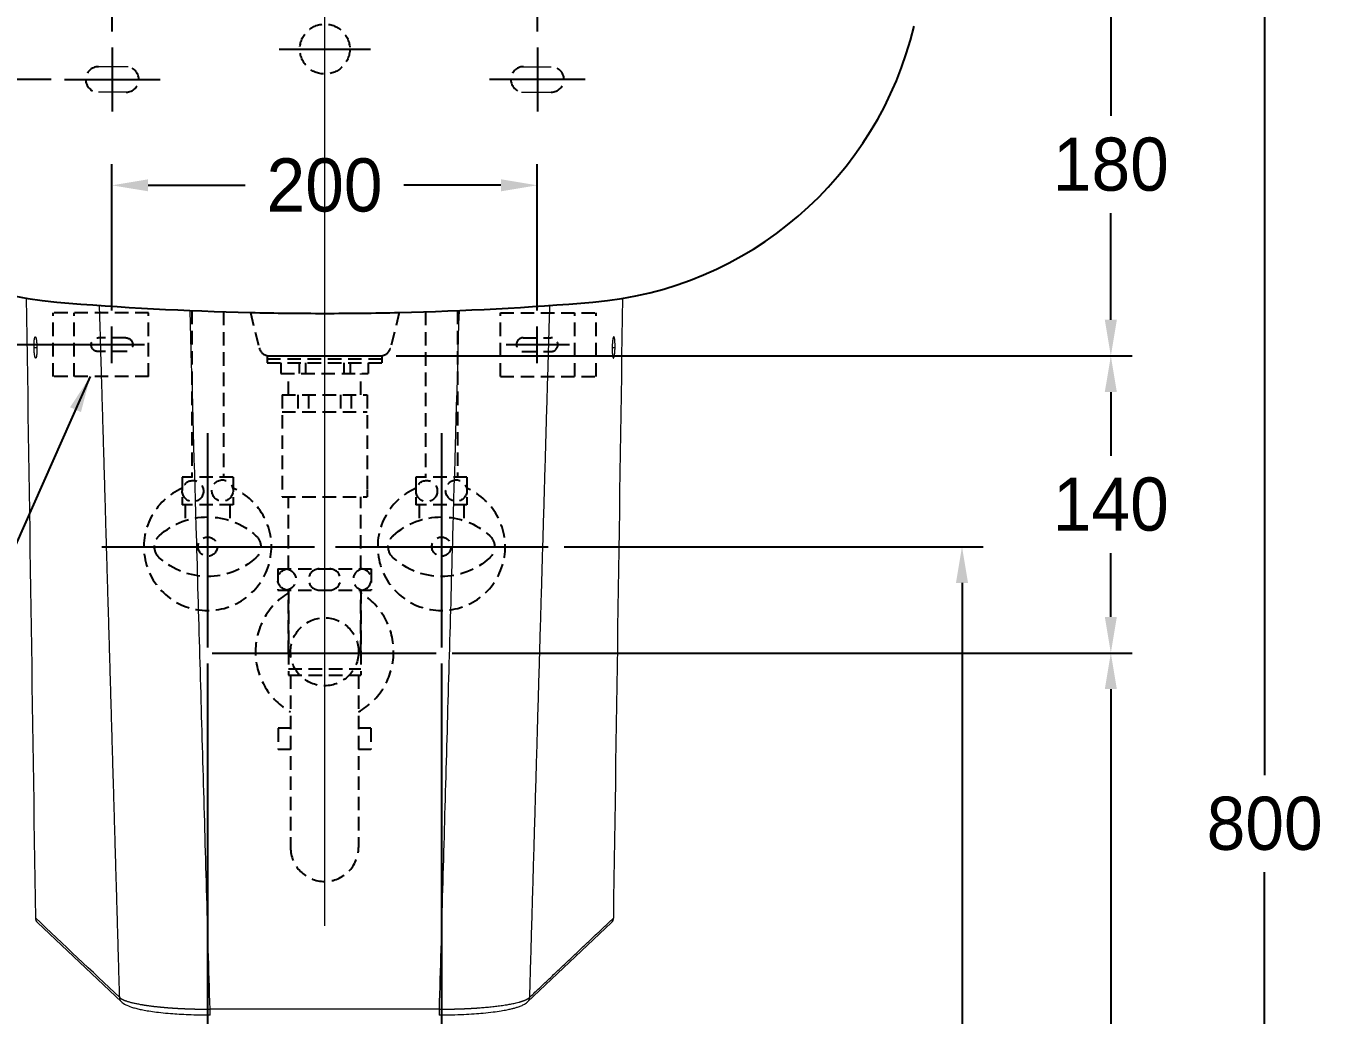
# Model space of a CAD drawing. Header units: millimetres. Extents: x 0 to 3746, y -67 to 2530.
# Drawn here: x 306 to 917, y 473 to 938 of the extents above; entities that cross this region are included whole.
import ezdxf
from ezdxf.lldxf.tags import DXFTag

# ---------------------------------------------------------------- set-up
doc = ezdxf.new("R2010")
doc.units = ezdxf.units.MM
doc.linetypes.add('DASHED2', pattern=[9.525, 6.35, -3.175])
for name, color, linetype in [('61', 7, 'Continuous'), ('내부선 및 부속', 4, 'Continuous'), ('외형선', 3, 'Continuous'), ('점선', 6, 'DASHED2'), ('중심선', 1, 'DASHED'), ('치수선', 7, 'Continuous')]:
    doc.layers.add(name, color=color, linetype=linetype)
doc.styles.add('____', font='')
doc.styles.get('____').set_extended_font_data('굴림')
tags = doc.linetypes.add('DASHDOT', pattern=[70, 31, -13, 13, -13]).pattern_tags.tags
tags[10:11] = [DXFTag(74, 4), DXFTag(75, 0), DXFTag(340, '0'), DXFTag(46, 0.0), DXFTag(50, 0.0), DXFTag(44, 0.0), DXFTag(45, 0.0)]
tags[8:9] = [DXFTag(74, 4), DXFTag(75, 0), DXFTag(340, '0'), DXFTag(46, 0.0), DXFTag(50, 0.0), DXFTag(44, 0.0), DXFTag(45, 0.0)]
tags[6:7] = [DXFTag(74, 4), DXFTag(75, 0), DXFTag(340, '0'), DXFTag(46, 0.0), DXFTag(50, 0.0), DXFTag(44, 0.0), DXFTag(45, 0.0)]
tags[4:5] = [DXFTag(74, 4), DXFTag(75, 0), DXFTag(340, '0'), DXFTag(46, 0.0), DXFTag(50, 0.0), DXFTag(44, 0.0), DXFTag(45, 0.0)]
tags = doc.linetypes.add('DASHED', pattern=[25.72, 12.86, -12.86]).pattern_tags.tags
tags[6:7] = [DXFTag(74, 4), DXFTag(75, 0), DXFTag(340, '0'), DXFTag(46, 0.0), DXFTag(50, 0.0), DXFTag(44, 0.0), DXFTag(45, 0.0)]
tags[4:5] = [DXFTag(74, 4), DXFTag(75, 0), DXFTag(340, '0'), DXFTag(46, 0.0), DXFTag(50, 0.0), DXFTag(44, 0.0), DXFTag(45, 0.0)]
doc.dimstyles.new('MSADIM', dxfattribs={"dimtxt": 33, "dimasz": 17, "dimexe": 10, "dimexo": 7.5, "dimgap": 10, "dimtad": 0, "dimtih": 1, "dimtoh": 1, "dimdec": 0, "dimzin": 1, "dimdsep": 46, "dimtxsty": '____', "dimcen": 11.25, "dimadec": 0, "dimazin": 0, "dimtfac": 1, "dimtdec": 0, "dimtix": 1, "dimtmove": 0, "dimatfit": 3, "dimfxl": 0, "dimtolj": 1, "dimtzin": 1, "dimarcsym": 0})

# ---------------------------------------------------------------- blocks, each defined once
blk = doc.blocks.new('*D12')
at = {"layer": '치수선', "color": 0, "linetype": 'Continuous', "lineweight": -2}
for p, q in [((346.39, 935.84), (346.39, 1204.47)), ((546.39, 935.84), (546.39, 1204.47)), ((363.39, 1194.47), (409.1, 1194.47)), ((529.39, 1194.47), (483.69, 1194.47))]:
    blk.add_line(p, q, dxfattribs=at)
at = {"layer": '치수선', "color": 0, "linetype": 'Continuous'}
for points in [[(363.39, 1197.3), (363.39, 1191.63), (346.39, 1194.47)], [(529.39, 1197.3), (529.39, 1191.63), (546.39, 1194.47)]]:
    blk.add_solid(points, dxfattribs=at)
at = {"layer": '치수선', "color": 0, "linetype": 'Continuous', "insert": (446.39, 1194.47), "char_height": 25, "attachment_point": 5, "style": '____'}
blk.add_mtext('\\A1;200', dxfattribs=at)
blk = doc.blocks.new('*D13')
at = {"layer": '치수선', "color": 0, "linetype": 'Continuous', "lineweight": -2}
for p, q in [((80.45, 980.34), (80.45, 997.34)), ((179.02, 963.34), (70.45, 963.34)), ((80.45, 963.34), (80.45, 961.16)), ((316.39, 913.34), (70.45, 913.34)), ((80.45, 913.34), (80.45, 915.52)), ((80.45, 896.34), (80.45, 879.34))]:
    blk.add_line(p, q, dxfattribs=at)
at = {"layer": '치수선', "color": 0, "linetype": 'Continuous'}
for points in [[(77.62, 980.34), (83.28, 980.34), (80.45, 963.34)], [(77.62, 896.34), (83.28, 896.34), (80.45, 913.34)]]:
    blk.add_solid(points, dxfattribs=at)
at = {"layer": '치수선', "color": 0, "linetype": 'Continuous', "insert": (80.45, 938.34), "char_height": 25, "attachment_point": 5, "style": '____'}
blk.add_mtext('\\A1;50', dxfattribs=at)
blk = doc.blocks.new('*D8')
at = {"layer": '치수선', "color": 0, "linetype": 'Continuous', "lineweight": -2}
for p, q in [((713.5, 963.34), (898.56, 963.34)), ((888.56, 946.34), (888.56, 586.16)), ((888.56, 180.34), (888.56, 540.52)), ((546.26, 163.34), (898.56, 163.34))]:
    blk.add_line(p, q, dxfattribs=at)
at = {"layer": '치수선', "color": 0, "linetype": 'Continuous'}
for points in [[(885.73, 946.34), (891.4, 946.34), (888.56, 963.34)], [(885.73, 180.34), (891.4, 180.34), (888.56, 163.34)]]:
    blk.add_solid(points, dxfattribs=at)
at = {"layer": '치수선', "color": 0, "linetype": 'Continuous', "insert": (888.56, 563.34), "char_height": 25, "attachment_point": 5, "style": '____'}
blk.add_mtext('\\A1;800', dxfattribs=at)
blk = doc.blocks.new('*D18')
at = {"layer": '치수선', "color": 0, "linetype": 'Continuous', "lineweight": -2}
for p, q in [((745.76, 963.34), (826.19, 963.34)), ((816.19, 946.34), (816.19, 896.19)), ((816.19, 800.34), (816.19, 850.49)), ((479.97, 783.34), (826.19, 783.34))]:
    blk.add_line(p, q, dxfattribs=at)
at = {"layer": '치수선', "color": 0, "linetype": 'Continuous'}
for points in [[(813.35, 946.34), (819.02, 946.34), (816.19, 963.34)], [(813.35, 800.34), (819.02, 800.34), (816.19, 783.34)]]:
    blk.add_solid(points, dxfattribs=at)
at = {"layer": '치수선', "color": 0, "linetype": 'Continuous', "insert": (816.19, 873.34), "char_height": 25, "attachment_point": 5, "style": '____'}
blk.add_mtext('\\A1;180', dxfattribs=at)
blk = doc.blocks.new('*D19')
at = {"layer": '치수선', "color": 0, "linetype": 'Continuous', "lineweight": -2}
for p, q in [((479.97, 783.34), (826.19, 783.34)), ((816.19, 766.34), (816.19, 736.31)), ((816.19, 660.59), (816.19, 690.61)), ((506.26, 643.59), (826.19, 643.59))]:
    blk.add_line(p, q, dxfattribs=at)
at = {"layer": '치수선', "color": 0, "linetype": 'Continuous'}
for points in [[(813.35, 766.34), (819.02, 766.34), (816.19, 783.34)], [(813.35, 660.59), (819.02, 660.59), (816.19, 643.59)]]:
    blk.add_solid(points, dxfattribs=at)
at = {"layer": '치수선', "color": 0, "linetype": 'Continuous', "insert": (816.19, 713.46), "char_height": 25, "attachment_point": 5, "style": '____'}
blk.add_mtext('\\A1;140', dxfattribs=at)
blk = doc.blocks.new('*D20')
at = {"layer": '치수선', "color": 0, "linetype": 'Continuous', "lineweight": -2}
for p, q in [((506.26, 643.59), (826.19, 643.59)), ((816.19, 626.59), (816.19, 426.42)), ((816.19, 180.59), (816.19, 380.75)), ((797.42, 163.59), (826.19, 163.59))]:
    blk.add_line(p, q, dxfattribs=at)
at = {"layer": '치수선', "color": 0, "linetype": 'Continuous'}
for points in [[(813.35, 626.59), (819.02, 626.59), (816.19, 643.59)], [(813.35, 180.59), (819.02, 180.59), (816.19, 163.59)]]:
    blk.add_solid(points, dxfattribs=at)
at = {"layer": '치수선', "color": 0, "linetype": 'Continuous', "insert": (816.19, 403.59), "char_height": 25, "attachment_point": 5, "style": '____'}
blk.add_mtext('\\A1;480', dxfattribs=at)
blk = doc.blocks.new('*D21')
at = {"layer": '치수선', "color": 0, "linetype": 'Continuous', "lineweight": -2}
for p, q in [((558.97, 693.59), (756.17, 693.59)), ((746.17, 676.59), (746.17, 451.4)), ((746.17, 180.59), (746.17, 405.77)), ((734.41, 163.59), (756.17, 163.59))]:
    blk.add_line(p, q, dxfattribs=at)
at = {"layer": '치수선', "color": 0, "linetype": 'Continuous'}
for points in [[(743.33, 676.59), (749, 676.59), (746.17, 693.59)], [(743.33, 180.59), (749, 180.59), (746.17, 163.59)]]:
    blk.add_solid(points, dxfattribs=at)
at = {"layer": '치수선', "color": 0, "linetype": 'Continuous', "insert": (746.17, 428.59), "char_height": 25, "attachment_point": 5, "style": '____'}
blk.add_mtext('\\A1;530', dxfattribs=at)
blk = doc.blocks.new('*D22')
at = {"layer": '치수선', "color": 0, "linetype": 'Continuous', "lineweight": -2}
for p, q in [((391.26, 638.73), (391.26, 338.34)), ((501.26, 638.73), (501.26, 338.34)), ((408.26, 348.34), (410.33, 348.34)), ((484.26, 348.34), (482.19, 348.34))]:
    blk.add_line(p, q, dxfattribs=at)
at = {"layer": '치수선', "color": 0, "linetype": 'Continuous'}
for points in [[(408.26, 351.17), (408.26, 345.51), (391.26, 348.34)], [(484.26, 351.17), (484.26, 345.51), (501.26, 348.34)]]:
    blk.add_solid(points, dxfattribs=at)
at = {"layer": '치수선', "color": 0, "linetype": 'Continuous', "insert": (446.26, 348.34), "char_height": 25, "attachment_point": 5, "style": '____'}
blk.add_mtext('\\A1;110', dxfattribs=at)
blk = doc.blocks.new('*D23')
at = {"layer": '치수선', "color": 0, "linetype": 'Continuous', "lineweight": -2}
for p, q in [((346.26, 804.64), (346.26, 873.56)), ((546.26, 804.64), (546.26, 873.56)), ((363.26, 863.56), (408.96, 863.56)), ((529.26, 863.56), (483.56, 863.56))]:
    blk.add_line(p, q, dxfattribs=at)
at = {"layer": '치수선', "color": 0, "linetype": 'Continuous'}
for points in [[(363.26, 866.39), (363.26, 860.73), (346.26, 863.56)], [(529.26, 866.39), (529.26, 860.73), (546.26, 863.56)]]:
    blk.add_solid(points, dxfattribs=at)
at = {"layer": '치수선', "color": 0, "linetype": 'Continuous', "insert": (446.26, 863.56), "char_height": 25, "attachment_point": 5, "style": '____'}
blk.add_mtext('\\A1;200', dxfattribs=at)
blk = doc.blocks.new('*D24')
at = {"layer": '치수선', "color": 0, "linetype": 'Continuous', "lineweight": -2}
for p, q in [((317.7, 913.34), (70.83, 913.34)), ((80.83, 896.34), (80.83, 873.81)), ((80.83, 805.59), (80.83, 828.11)), ((356.01, 788.59), (70.83, 788.59))]:
    blk.add_line(p, q, dxfattribs=at)
at = {"layer": '치수선', "color": 0, "linetype": 'Continuous'}
for points in [[(78, 896.34), (83.66, 896.34), (80.83, 913.34)], [(78, 805.59), (83.66, 805.59), (80.83, 788.59)]]:
    blk.add_solid(points, dxfattribs=at)
at = {"layer": '치수선', "color": 0, "linetype": 'Continuous', "insert": (80.83, 850.96), "char_height": 25, "attachment_point": 5, "style": '____'}
blk.add_mtext('\\A1;125', dxfattribs=at)

msp = doc.modelspace()

# ---------------------------------------------------------------- linework, layer by layer
at = {"layer": '61', "linetype": 'Continuous', "lineweight": 18}
for p in [(446.26, 783.34), (446.26, 783.34), (446.39, 783.34)]:
    msp.add_point(p, dxfattribs=at)
at = {"layer": '내부선 및 부속', "lineweight": 18}
for p, q in [((309.59, 787.3), (310.93, 787.3)), ((581.59, 787.3), (582.94, 787.3)), ((500.15, 476.08), (392.38, 476.08)), ((392.38, 473.34), (392.38, 476.08)), ((500.15, 476.08), (500.15, 473.34))]:
    msp.add_line(p, q, dxfattribs=at)
at = {"layer": '내부선 및 부속'}
for start, end in [(268.67145, 270), (270, 271.32855)]:
    msp.add_arc((446.39, 2312.91), 1509.57, start, end, dxfattribs=at)
at = {"layer": '내부선 및 부속', "lineweight": 18}
for points, knots in [([(349.88, 481.54), (349.78, 484.81), (349.59, 491.34), (349.31, 501.13), (349.02, 510.91), (348.74, 520.68), (348.46, 530.44), (348.18, 540.19), (347.89, 549.92), (347.61, 559.64), (347.33, 569.35), (347.05, 579.05), (346.76, 588.74), (346.48, 598.42), (346.2, 608.08), (345.92, 617.74), (345.64, 627.38), (345.36, 637.01), (345.08, 646.62), (344.8, 656.23), (344.52, 665.83), (344.24, 675.41), (343.96, 684.98), (343.68, 694.54), (343.4, 704.09), (343.13, 713.62), (342.85, 723.15), (342.57, 732.66), (342.29, 742.16), (342.02, 751.65), (341.74, 761.13), (341.46, 770.6), (341.19, 780.05), (340.91, 789.49), (340.65, 798.5), (340.48, 804.35), (340.4, 807.07)], [0, 0, 0, 0, 0.0291594, 0.0582844, 0.0873749, 0.1164308, 0.1454523, 0.1744393, 0.2033917, 0.2323096, 0.261193, 0.2900418, 0.3188561, 0.3476357, 0.3763808, 0.4050913, 0.4337671, 0.4624084, 0.491015, 0.519587, 0.5481243, 0.576627, 0.6050949, 0.6335282, 0.6619268, 0.6902907, 0.7186199, 0.7469144, 0.7751741, 0.803399, 0.8315893, 0.8597447, 0.8878654, 0.9159512, 0.9440023, 0.9682035, 0.9682035, 0.9682035, 0.9682035]), ([(552.13, 807.05), (552.12, 806.83), (552, 802.83), (551.78, 795.02), (551.44, 783.63), (551.11, 772.23), (550.77, 760.8), (550.44, 749.36), (550.11, 737.9), (549.77, 726.43), (549.44, 714.94), (549.1, 703.43), (548.76, 691.9), (548.43, 680.36), (548.09, 668.8), (547.75, 657.22), (547.41, 645.63), (547.08, 634.02), (546.74, 622.39), (546.4, 610.74), (546.06, 599.08), (545.72, 587.4), (545.38, 575.71), (545.04, 563.99), (544.7, 552.27), (544.36, 540.52), (544.02, 528.76), (543.67, 516.97), (543.33, 505.18), (542.99, 493.36), (542.76, 485.48), (542.65, 481.54)], [0.0318513, 0.0318513, 0.0318513, 0.0318513, 0.0337754, 0.0676015, 0.1014783, 0.1354057, 0.1693837, 0.2034124, 0.2374917, 0.2716215, 0.305802, 0.3400329, 0.3743144, 0.4086464, 0.4430289, 0.4774619, 0.5119453, 0.5464791, 0.5810634, 0.6156981, 0.6503831, 0.6851185, 0.7199042, 0.7547403, 0.7896266, 0.8245633, 0.8595502, 0.8945873, 0.9296747, 0.9648122, 1, 1, 1, 1]), ([(392.38, 476.08), (391.31, 513.57), (389.16, 588.87), (386.03, 698.45), (383.97, 770.64), (383, 804.67)], [0, 0, 0, 0, 0.3333333, 0.6666667, 0.9619846, 0.9619846, 0.9619846, 0.9619846]), ([(509.53, 804.66), (508.55, 770.63), (506.49, 698.45), (503.37, 588.87), (501.22, 513.57), (500.15, 476.08)], [0.0380472, 0.0380472, 0.0380472, 0.0380472, 0.3333333, 0.6666667, 1, 1, 1, 1]), ([(309.59, 787.3), (309.58, 787.47), (309.58, 787.63), (309.58, 787.96), (309.58, 788.28), (309.59, 788.6), (309.59, 788.8), (309.59, 788.84), (309.59, 788.92), (309.59, 788.96), (309.6, 789.07), (309.6, 789.15), (309.61, 789.38), (309.62, 789.67), (309.64, 789.95), (309.66, 790.16), (309.66, 790.22), (309.67, 790.32), (309.67, 790.36), (309.68, 790.42), (309.68, 790.45), (309.69, 790.61), (309.71, 790.73), (309.73, 790.96), (309.76, 791.18), (309.79, 791.38), (309.82, 791.49), (309.82, 791.51), (309.83, 791.56), (309.84, 791.62), (309.85, 791.68), (309.88, 791.8), (309.92, 791.94), (309.96, 792.05), (309.99, 792.12), (310, 792.14), (310.01, 792.17), (310.02, 792.18), (310.03, 792.2), (310.03, 792.21), (310.06, 792.25), (310.1, 792.3), (310.15, 792.31), (310.17, 792.31)], [0, 0, 0, 0, 0.0625, 0.0625, 0.125, 0.1875, 0.1875, 0.203125, 0.203125, 0.21875, 0.21875, 0.25, 0.25, 0.3125, 0.375, 0.375, 0.40625, 0.40625, 0.421875, 0.421875, 0.4375, 0.4375, 0.5, 0.5, 0.5625, 0.625, 0.625, 0.640625, 0.640625, 0.65625, 0.6875, 0.6875, 0.75, 0.8125, 0.8125, 0.84375, 0.84375, 0.859375, 0.859375, 0.875, 0.875, 0.9375, 1, 1, 1, 1]), ([(310.17, 792.31), (310.19, 792.31), (310.21, 792.31), (310.26, 792.27), (310.3, 792.23), (310.35, 792.15), (310.38, 792.08), (310.39, 792.05), (310.41, 792), (310.42, 791.97), (310.45, 791.88), (310.5, 791.74), (310.54, 791.57), (310.57, 791.44), (310.58, 791.37), (310.6, 791.29), (310.61, 791.24), (310.61, 791.22), (310.63, 791.09), (310.65, 790.98), (310.69, 790.75), (310.72, 790.51), (310.75, 790.25), (310.77, 790.08), (310.78, 790.04), (310.78, 789.97), (310.79, 789.94), (310.8, 789.83), (310.8, 789.76), (310.82, 789.54), (310.85, 789.25), (310.87, 788.94), (310.88, 788.71), (310.89, 788.63), (310.89, 788.51), (310.9, 788.47), (310.9, 788.39), (310.9, 788.35), (310.91, 788.14), (310.92, 787.82), (310.93, 787.49), (310.93, 787.32)], [0, 0, 0, 0, 0.0625, 0.0625, 0.125, 0.1875, 0.1875, 0.21875, 0.21875, 0.25, 0.25, 0.3125, 0.375, 0.375, 0.40625, 0.421875, 0.421875, 0.4375, 0.4375, 0.5, 0.5, 0.5625, 0.625, 0.625, 0.640625, 0.640625, 0.65625, 0.65625, 0.6875, 0.6875, 0.75, 0.8125, 0.8125, 0.84375, 0.84375, 0.859375, 0.859375, 0.875, 0.875, 0.9375, 1, 1, 1, 1]), ([(582.35, 792.31), (582.33, 792.31), (582.31, 792.31), (582.27, 792.27), (582.22, 792.23), (582.18, 792.15), (582.15, 792.08), (582.13, 792.05), (582.11, 792), (582.1, 791.97), (582.07, 791.88), (582.03, 791.74), (581.99, 791.57), (581.96, 791.44), (581.94, 791.37), (581.93, 791.29), (581.92, 791.24), (581.91, 791.22), (581.89, 791.09), (581.87, 790.98), (581.84, 790.75), (581.8, 790.51), (581.77, 790.25), (581.75, 790.08), (581.75, 790.04), (581.74, 789.97), (581.74, 789.94), (581.73, 789.83), (581.72, 789.76), (581.7, 789.54), (581.68, 789.25), (581.66, 788.94), (581.64, 788.71), (581.64, 788.63), (581.63, 788.51), (581.63, 788.47), (581.62, 788.39), (581.62, 788.35), (581.61, 788.14), (581.6, 787.82), (581.59, 787.49), (581.59, 787.32)], [0, 0, 0, 0, 0.0625, 0.0625, 0.125, 0.1875, 0.1875, 0.21875, 0.21875, 0.25, 0.25, 0.3125, 0.375, 0.375, 0.40625, 0.421875, 0.421875, 0.4375, 0.4375, 0.5, 0.5, 0.5625, 0.625, 0.625, 0.640625, 0.640625, 0.65625, 0.65625, 0.6875, 0.6875, 0.75, 0.8125, 0.8125, 0.84375, 0.84375, 0.859375, 0.859375, 0.875, 0.875, 0.9375, 1, 1, 1, 1]), ([(582.94, 787.3), (582.94, 787.47), (582.94, 787.63), (582.94, 787.96), (582.94, 788.28), (582.94, 788.6), (582.93, 788.8), (582.93, 788.84), (582.93, 788.92), (582.93, 788.96), (582.93, 789.07), (582.92, 789.15), (582.91, 789.38), (582.9, 789.67), (582.88, 789.95), (582.87, 790.16), (582.86, 790.22), (582.85, 790.32), (582.85, 790.36), (582.85, 790.42), (582.84, 790.45), (582.83, 790.61), (582.82, 790.73), (582.79, 790.96), (582.76, 791.18), (582.73, 791.38), (582.71, 791.49), (582.7, 791.51), (582.69, 791.56), (582.68, 791.62), (582.67, 791.68), (582.64, 791.8), (582.6, 791.94), (582.57, 792.05), (582.54, 792.12), (582.53, 792.14), (582.51, 792.17), (582.5, 792.18), (582.49, 792.2), (582.49, 792.21), (582.46, 792.25), (582.42, 792.3), (582.38, 792.31), (582.35, 792.31)], [0, 0, 0, 0, 0.0625, 0.0625, 0.125, 0.1875, 0.1875, 0.203125, 0.203125, 0.21875, 0.21875, 0.25, 0.25, 0.3125, 0.375, 0.375, 0.40625, 0.40625, 0.421875, 0.421875, 0.4375, 0.4375, 0.5, 0.5, 0.5625, 0.625, 0.625, 0.640625, 0.640625, 0.65625, 0.6875, 0.6875, 0.75, 0.8125, 0.8125, 0.84375, 0.84375, 0.859375, 0.859375, 0.875, 0.875, 0.9375, 1, 1, 1, 1]), ([(310.35, 782.31), (310.33, 782.31), (310.31, 782.32), (310.26, 782.35), (310.22, 782.4), (310.17, 782.48), (310.14, 782.55), (310.13, 782.57), (310.11, 782.63), (310.1, 782.66), (310.07, 782.75), (310.02, 782.89), (309.98, 783.05), (309.95, 783.19), (309.94, 783.26), (309.92, 783.33), (309.91, 783.38), (309.91, 783.41), (309.88, 783.54), (309.87, 783.65), (309.83, 783.88), (309.8, 784.12), (309.77, 784.38), (309.75, 784.55), (309.74, 784.58), (309.74, 784.65), (309.73, 784.69), (309.72, 784.79), (309.72, 784.86), (309.7, 785.08), (309.67, 785.38), (309.65, 785.68), (309.64, 785.92), (309.63, 786), (309.63, 786.12), (309.62, 786.16), (309.62, 786.24), (309.62, 786.28), (309.61, 786.48), (309.6, 786.81), (309.59, 787.14), (309.59, 787.3)], [0, 0, 0, 0, 0.0625, 0.0625, 0.125, 0.1875, 0.1875, 0.21875, 0.21875, 0.25, 0.25, 0.3125, 0.375, 0.375, 0.40625, 0.421875, 0.421875, 0.4375, 0.4375, 0.5, 0.5, 0.5625, 0.625, 0.625, 0.640625, 0.640625, 0.65625, 0.65625, 0.6875, 0.6875, 0.75, 0.8125, 0.8125, 0.84375, 0.84375, 0.859375, 0.859375, 0.875, 0.875, 0.9375, 1, 1, 1, 1]), ([(310.93, 787.32), (310.94, 787.16), (310.94, 786.99), (310.94, 786.67), (310.94, 786.34), (310.94, 786.02), (310.93, 785.83), (310.93, 785.79), (310.93, 785.71), (310.93, 785.67), (310.92, 785.55), (310.92, 785.48), (310.91, 785.25), (310.9, 784.95), (310.88, 784.67), (310.87, 784.47), (310.86, 784.4), (310.85, 784.3), (310.85, 784.27), (310.85, 784.2), (310.84, 784.17), (310.83, 784.01), (310.82, 783.89), (310.79, 783.66), (310.76, 783.44), (310.73, 783.25), (310.71, 783.13), (310.7, 783.11), (310.69, 783.07), (310.68, 783), (310.67, 782.94), (310.64, 782.83), (310.6, 782.69), (310.56, 782.58), (310.53, 782.51), (310.52, 782.48), (310.51, 782.45), (310.5, 782.44), (310.49, 782.43), (310.49, 782.42), (310.46, 782.38), (310.42, 782.33), (310.37, 782.31), (310.35, 782.31)], [0, 0, 0, 0, 0.0625, 0.0625, 0.125, 0.1875, 0.1875, 0.203125, 0.203125, 0.21875, 0.21875, 0.25, 0.25, 0.3125, 0.375, 0.375, 0.40625, 0.40625, 0.421875, 0.421875, 0.4375, 0.4375, 0.5, 0.5, 0.5625, 0.625, 0.625, 0.640625, 0.640625, 0.65625, 0.6875, 0.6875, 0.75, 0.8125, 0.8125, 0.84375, 0.84375, 0.859375, 0.859375, 0.875, 0.875, 0.9375, 1, 1, 1, 1]), ([(581.59, 787.32), (581.59, 787.16), (581.58, 786.99), (581.58, 786.67), (581.58, 786.34), (581.59, 786.02), (581.59, 785.83), (581.59, 785.79), (581.59, 785.71), (581.6, 785.67), (581.6, 785.55), (581.6, 785.48), (581.61, 785.25), (581.62, 784.95), (581.64, 784.67), (581.66, 784.47), (581.66, 784.4), (581.67, 784.3), (581.67, 784.27), (581.68, 784.2), (581.68, 784.17), (581.69, 784.01), (581.71, 783.89), (581.73, 783.66), (581.76, 783.44), (581.8, 783.25), (581.82, 783.13), (581.82, 783.11), (581.83, 783.07), (581.84, 783), (581.86, 782.94), (581.88, 782.83), (581.92, 782.69), (581.96, 782.58), (581.99, 782.51), (582, 782.48), (582.02, 782.45), (582.02, 782.44), (582.03, 782.43), (582.04, 782.42), (582.06, 782.38), (582.11, 782.33), (582.15, 782.31), (582.17, 782.31)], [0, 0, 0, 0, 0.0625, 0.0625, 0.125, 0.1875, 0.1875, 0.203125, 0.203125, 0.21875, 0.21875, 0.25, 0.25, 0.3125, 0.375, 0.375, 0.40625, 0.40625, 0.421875, 0.421875, 0.4375, 0.4375, 0.5, 0.5, 0.5625, 0.625, 0.625, 0.640625, 0.640625, 0.65625, 0.6875, 0.6875, 0.75, 0.8125, 0.8125, 0.84375, 0.84375, 0.859375, 0.859375, 0.875, 0.875, 0.9375, 1, 1, 1, 1]), ([(582.17, 782.31), (582.19, 782.31), (582.22, 782.32), (582.26, 782.35), (582.3, 782.4), (582.35, 782.48), (582.38, 782.55), (582.39, 782.57), (582.42, 782.63), (582.43, 782.66), (582.46, 782.75), (582.5, 782.89), (582.54, 783.05), (582.57, 783.19), (582.59, 783.26), (582.6, 783.33), (582.61, 783.38), (582.62, 783.41), (582.64, 783.54), (582.66, 783.65), (582.69, 783.88), (582.73, 784.12), (582.76, 784.38), (582.78, 784.55), (582.78, 784.58), (582.79, 784.65), (582.79, 784.69), (582.8, 784.79), (582.81, 784.86), (582.83, 785.08), (582.85, 785.38), (582.87, 785.68), (582.89, 785.92), (582.89, 786), (582.9, 786.12), (582.9, 786.16), (582.9, 786.24), (582.9, 786.28), (582.91, 786.48), (582.93, 786.81), (582.93, 787.14), (582.94, 787.3)], [0, 0, 0, 0, 0.0625, 0.0625, 0.125, 0.1875, 0.1875, 0.21875, 0.21875, 0.25, 0.25, 0.3125, 0.375, 0.375, 0.40625, 0.421875, 0.421875, 0.4375, 0.4375, 0.5, 0.5, 0.5625, 0.625, 0.625, 0.640625, 0.640625, 0.65625, 0.65625, 0.6875, 0.6875, 0.75, 0.8125, 0.8125, 0.84375, 0.84375, 0.859375, 0.859375, 0.875, 0.875, 0.9375, 1, 1, 1, 1]), ([(542.65, 481.54), (544.04, 482.86), (546.82, 485.48), (550.96, 489.4), (555.05, 493.27), (559.09, 497.09), (563.08, 500.86), (567.02, 504.59), (570.91, 508.27), (574.75, 511.9), (578.54, 515.49), (581.05, 517.87), (582.3, 519.05)], [0, 0, 0, 0, 0.10563, 0.210009, 0.313136, 0.415013, 0.515638, 0.615013, 0.713136, 0.810008, 0.90563, 1, 1, 1, 1]), ([(350.76, 479.5), (350.62, 479.63), (350.5, 479.77), (350.28, 480.08), (350.19, 480.25), (350.04, 480.6), (349.98, 480.78), (349.9, 481.15), (349.88, 481.35), (349.88, 481.54)], [0, 0, 0, 0, 0.249203, 0.249203, 0.499468, 0.499468, 0.749734, 0.749734, 1, 1, 1, 1]), ([(349.88, 481.54), (349.88, 481.53), (349.89, 481.52), (349.91, 481.51), (349.93, 481.49), (349.95, 481.47), (349.97, 481.46), (349.99, 481.44), (350.01, 481.42), (350.03, 481.41), (350.05, 481.39), (350.07, 481.37), (350.09, 481.36), (350.11, 481.34), (350.13, 481.32), (350.16, 481.31), (350.18, 481.29), (350.2, 481.27), (350.23, 481.26), (350.25, 481.24), (350.27, 481.22), (350.3, 481.2), (350.32, 481.19), (350.35, 481.17), (350.38, 481.15), (350.4, 481.13), (350.43, 481.12), (350.46, 481.1), (350.48, 481.08), (350.51, 481.06), (350.54, 481.05), (350.57, 481.03), (350.6, 481.01), (350.63, 480.99), (350.66, 480.97), (350.69, 480.96), (350.72, 480.94), (350.76, 480.92), (350.79, 480.9), (350.82, 480.88), (350.86, 480.86), (350.89, 480.84), (350.92, 480.82), (350.96, 480.81), (351, 480.79), (351.03, 480.77), (351.07, 480.75), (351.11, 480.73), (351.14, 480.71), (351.18, 480.69), (351.22, 480.67), (351.26, 480.65), (351.3, 480.63), (351.34, 480.61), (351.38, 480.59), (351.42, 480.57), (351.47, 480.56), (351.51, 480.54), (351.55, 480.52), (351.6, 480.5), (351.64, 480.48), (351.69, 480.46), (351.73, 480.44), (351.78, 480.42), (351.83, 480.4), (351.87, 480.38), (351.92, 480.36), (351.97, 480.33), (352.02, 480.31), (352.07, 480.29), (352.12, 480.27), (352.17, 480.25), (352.23, 480.23), (352.28, 480.21), (352.33, 480.19), (352.39, 480.17), (352.44, 480.15), (352.5, 480.13), (352.55, 480.11), (352.61, 480.09), (352.67, 480.07), (352.73, 480.04), (352.79, 480.02), (352.85, 480), (352.91, 479.98), (352.97, 479.96), (353.19, 479.88), (353.59, 479.75), (354.2, 479.57), (354.84, 479.39), (355.53, 479.21), (356.26, 479.03), (357.03, 478.86), (357.84, 478.69), (358.69, 478.52), (359.41, 478.38), (359.99, 478.28), (360.4, 478.21), (360.82, 478.14), (361.25, 478.07), (361.68, 478), (362.11, 477.93), (362.55, 477.87), (363, 477.81), (363.45, 477.74), (363.9, 477.68), (364.36, 477.62), (364.82, 477.56), (365.29, 477.5), (365.75, 477.45), (366.23, 477.39), (366.7, 477.34), (367.18, 477.29), (367.66, 477.24), (368.14, 477.19), (368.63, 477.14), (369.12, 477.09), (369.61, 477.04), (370.1, 477), (370.59, 476.95), (371.08, 476.91), (371.58, 476.87), (372.07, 476.83), (372.57, 476.79), (372.97, 476.76), (373.27, 476.74), (373.47, 476.72), (373.67, 476.71), (373.87, 476.69), (374.07, 476.68), (374.27, 476.66), (374.47, 476.65), (374.67, 476.64), (374.87, 476.62), (375.08, 476.61), (375.28, 476.6), (375.48, 476.58), (375.68, 476.57), (375.88, 476.56), (376.09, 476.55), (376.29, 476.53), (376.49, 476.52), (376.7, 476.51), (376.9, 476.5), (377.1, 476.49), (377.31, 476.48), (377.51, 476.46), (377.71, 476.45), (377.92, 476.44), (378.12, 476.43), (378.33, 476.42), (378.53, 476.41), (378.73, 476.4), (378.94, 476.39), (379.14, 476.38), (379.35, 476.37), (379.55, 476.36), (379.76, 476.35), (379.96, 476.34), (380.17, 476.33), (380.37, 476.33), (380.57, 476.32), (380.78, 476.31), (380.98, 476.3), (381.19, 476.29), (381.39, 476.28), (381.6, 476.28), (381.8, 476.27), (382.01, 476.26), (382.21, 476.25), (382.41, 476.25), (382.62, 476.24), (382.82, 476.23), (383.03, 476.23), (383.23, 476.22), (383.43, 476.21), (383.64, 476.21), (383.84, 476.2), (384.04, 476.19), (384.25, 476.19), (384.45, 476.18), (384.65, 476.18), (384.86, 476.17), (385.06, 476.17), (385.26, 476.16), (385.46, 476.16), (385.67, 476.15), (385.87, 476.15), (386.07, 476.14), (386.27, 476.14), (386.47, 476.14), (386.67, 476.13), (386.87, 476.13), (387.07, 476.12), (387.27, 476.12), (387.47, 476.12), (387.67, 476.11), (387.87, 476.11), (388.07, 476.11), (388.27, 476.11), (388.47, 476.1), (388.67, 476.1), (388.87, 476.1), (389.06, 476.1), (389.26, 476.1), (389.46, 476.09), (389.66, 476.09), (389.85, 476.09), (390.05, 476.09), (390.24, 476.09), (390.44, 476.09), (390.64, 476.09), (390.83, 476.09), (391.02, 476.08), (391.22, 476.08), (391.41, 476.08), (391.61, 476.08), (391.8, 476.08), (391.99, 476.08), (392.18, 476.08), (392.31, 476.08), (392.38, 476.08)], [0, 0, 0, 0, 0.00174, 0.003488, 0.005245, 0.007011, 0.008786, 0.01057, 0.012362, 0.014164, 0.015974, 0.017793, 0.019621, 0.021458, 0.023304, 0.025159, 0.027023, 0.028896, 0.030778, 0.032668, 0.034568, 0.036477, 0.038395, 0.040323, 0.042259, 0.044204, 0.046159, 0.048122, 0.050095, 0.052077, 0.054069, 0.056069, 0.058079, 0.060098, 0.062126, 0.064163, 0.06621, 0.068266, 0.070331, 0.072406, 0.07449, 0.076583, 0.078686, 0.080798, 0.08292, 0.085051, 0.087191, 0.089341, 0.0915, 0.093669, 0.095848, 0.098035, 0.100233, 0.102439, 0.104656, 0.106882, 0.109117, 0.111362, 0.113617, 0.115881, 0.118155, 0.120438, 0.122731, 0.125034, 0.127347, 0.129669, 0.132, 0.134342, 0.136693, 0.139054, 0.141424, 0.143805, 0.146195, 0.148595, 0.151004, 0.153423, 0.155853, 0.158291, 0.16074, 0.163199, 0.165667, 0.168145, 0.170633, 0.173131, 0.175638, 0.178156, 0.180683, 0.202781, 0.225031, 0.247423, 0.269947, 0.292593, 0.315351, 0.33821, 0.361159, 0.384186, 0.394512, 0.404811, 0.415085, 0.42533, 0.435546, 0.445732, 0.455886, 0.466008, 0.476097, 0.486152, 0.49617, 0.506153, 0.516097, 0.526003, 0.53587, 0.545697, 0.555482, 0.565225, 0.574925, 0.584582, 0.594193, 0.60376, 0.61328, 0.622754, 0.632179, 0.641557, 0.650886, 0.660165, 0.669394, 0.67307, 0.676742, 0.68041, 0.684075, 0.687735, 0.691392, 0.695045, 0.698693, 0.702338, 0.705979, 0.709615, 0.713248, 0.716876, 0.7205, 0.724119, 0.727735, 0.731345, 0.734952, 0.738554, 0.742151, 0.745744, 0.749333, 0.752917, 0.756496, 0.76007, 0.76364, 0.767205, 0.770766, 0.774321, 0.777872, 0.781417, 0.784958, 0.788494, 0.792025, 0.795551, 0.799071, 0.802587, 0.806098, 0.809603, 0.813103, 0.816598, 0.820088, 0.823572, 0.827051, 0.830525, 0.833993, 0.837456, 0.840914, 0.844366, 0.847813, 0.851254, 0.854689, 0.858119, 0.861543, 0.864962, 0.868375, 0.871783, 0.875184, 0.87858, 0.88197, 0.885355, 0.888733, 0.892106, 0.895473, 0.898834, 0.902189, 0.905538, 0.908882, 0.912219, 0.91555, 0.918876, 0.922195, 0.925508, 0.928815, 0.932116, 0.935411, 0.9387, 0.941983, 0.945259, 0.94853, 0.951794, 0.955052, 0.958303, 0.961549, 0.964788, 0.968021, 0.971247, 0.974467, 0.977681, 0.980889, 0.98409, 0.987285, 0.990473, 0.993655, 0.996831, 1, 1, 1, 1]), ([(500.15, 476.08), (500.18, 476.08), (500.25, 476.08), (500.36, 476.08), (500.47, 476.08), (500.58, 476.08), (500.69, 476.08), (500.79, 476.08), (500.9, 476.08), (501.01, 476.08), (501.12, 476.08), (501.23, 476.08), (501.34, 476.08), (501.45, 476.08), (501.56, 476.08), (501.66, 476.08), (501.77, 476.09), (501.88, 476.09), (501.99, 476.09), (502.1, 476.09), (502.21, 476.09), (502.32, 476.09), (502.43, 476.09), (502.54, 476.09), (502.65, 476.09), (502.76, 476.09), (502.87, 476.09), (502.98, 476.09), (503.09, 476.09), (503.2, 476.09), (503.31, 476.1), (503.42, 476.1), (503.53, 476.1), (503.64, 476.1), (503.75, 476.1), (503.86, 476.1), (503.97, 476.1), (504.09, 476.1), (504.2, 476.11), (504.31, 476.11), (504.42, 476.11), (504.53, 476.11), (504.64, 476.11), (504.75, 476.11), (504.86, 476.11), (504.98, 476.12), (505.09, 476.12), (505.2, 476.12), (505.31, 476.12), (505.42, 476.12), (505.53, 476.13), (505.65, 476.13), (505.76, 476.13), (505.87, 476.13), (505.98, 476.13), (506.09, 476.14), (506.21, 476.14), (506.32, 476.14), (506.43, 476.14), (506.54, 476.15), (506.66, 476.15), (506.77, 476.15), (506.88, 476.15), (506.99, 476.16), (507.11, 476.16), (507.22, 476.16), (507.33, 476.16), (507.44, 476.17), (507.56, 476.17), (507.67, 476.17), (507.78, 476.17), (507.9, 476.18), (508.01, 476.18), (508.12, 476.18), (508.23, 476.19), (508.35, 476.19), (508.46, 476.19), (508.57, 476.2), (508.69, 476.2), (508.8, 476.2), (508.91, 476.21), (509.03, 476.21), (509.14, 476.21), (509.25, 476.22), (509.37, 476.22), (509.48, 476.22), (509.59, 476.23), (509.71, 476.23), (509.82, 476.24), (509.93, 476.24), (510.05, 476.24), (510.16, 476.25), (510.27, 476.25), (510.39, 476.25), (510.5, 476.26), (510.61, 476.26), (510.73, 476.27), (510.84, 476.27), (510.95, 476.28), (511.07, 476.28), (511.18, 476.28), (511.29, 476.29), (511.41, 476.29), (511.52, 476.3), (511.63, 476.3), (511.75, 476.31), (511.86, 476.31), (511.97, 476.32), (512.09, 476.32), (512.2, 476.33), (512.31, 476.33), (512.43, 476.34), (512.54, 476.34), (512.65, 476.35), (512.77, 476.35), (512.88, 476.36), (512.99, 476.36), (513.11, 476.37), (513.22, 476.37), (513.33, 476.38), (513.44, 476.38), (513.56, 476.39), (513.67, 476.39), (513.78, 476.4), (513.9, 476.4), (514.01, 476.41), (514.12, 476.42), (514.24, 476.42), (514.35, 476.43), (514.46, 476.43), (514.57, 476.44), (514.69, 476.45), (514.8, 476.45), (514.91, 476.46), (515.02, 476.46), (515.14, 476.47), (515.25, 476.48), (515.36, 476.48), (515.47, 476.49), (515.59, 476.5), (515.7, 476.5), (515.81, 476.51), (515.92, 476.51), (516.04, 476.52), (516.15, 476.53), (516.26, 476.53), (516.37, 476.54), (516.48, 476.55), (516.59, 476.55), (516.71, 476.56), (516.82, 476.57), (516.93, 476.58), (517.04, 476.58), (517.15, 476.59), (517.26, 476.6), (517.37, 476.6), (517.49, 476.61), (517.6, 476.62), (517.71, 476.63), (517.82, 476.63), (517.93, 476.64), (518.04, 476.65), (518.99, 476.71), (520.8, 476.85), (523.43, 477.09), (526.07, 477.36), (528.69, 477.68), (530.69, 477.97), (532.16, 478.21), (533.18, 478.39), (534.26, 478.6), (535.38, 478.83), (536.52, 479.09), (537.31, 479.29), (537.78, 479.41), (537.94, 479.46), (538.1, 479.5), (538.26, 479.55), (538.41, 479.59), (538.56, 479.64), (538.71, 479.68), (538.85, 479.73), (538.99, 479.77), (539.12, 479.81), (539.25, 479.86), (539.38, 479.9), (539.51, 479.94), (539.63, 479.98), (539.75, 480.03), (539.87, 480.07), (539.98, 480.11), (540.09, 480.15), (540.2, 480.19), (540.3, 480.23), (540.4, 480.27), (540.5, 480.31), (540.6, 480.35), (540.69, 480.39), (540.78, 480.43), (540.87, 480.47), (540.96, 480.51), (541.04, 480.55), (541.12, 480.59), (541.2, 480.62), (541.28, 480.66), (541.35, 480.7), (541.43, 480.73), (541.5, 480.77), (541.57, 480.81), (541.63, 480.84), (541.7, 480.88), (541.76, 480.91), (541.82, 480.95), (541.88, 480.98), (541.93, 481.01), (541.99, 481.05), (542.04, 481.08), (542.09, 481.11), (542.14, 481.15), (542.19, 481.18), (542.23, 481.21), (542.28, 481.24), (542.32, 481.27), (542.36, 481.3), (542.4, 481.33), (542.44, 481.36), (542.48, 481.39), (542.52, 481.42), (542.55, 481.45), (542.58, 481.48), (542.62, 481.51), (542.64, 481.53), (542.65, 481.54)], [0, 0, 0, 0, 0.001779, 0.003559, 0.005341, 0.007125, 0.008911, 0.010698, 0.012487, 0.014279, 0.016071, 0.017866, 0.019662, 0.021461, 0.02326, 0.025062, 0.026866, 0.028671, 0.030478, 0.032287, 0.034097, 0.035909, 0.037723, 0.039539, 0.041356, 0.043175, 0.044996, 0.046819, 0.048643, 0.050469, 0.052297, 0.054126, 0.055958, 0.057791, 0.059625, 0.061461, 0.063299, 0.065139, 0.06698, 0.068823, 0.070668, 0.072514, 0.074362, 0.076212, 0.078063, 0.079916, 0.081771, 0.083627, 0.085485, 0.087345, 0.089206, 0.091069, 0.092933, 0.094799, 0.096667, 0.098536, 0.100407, 0.102279, 0.104153, 0.106029, 0.107906, 0.109785, 0.111666, 0.113548, 0.115431, 0.117317, 0.119203, 0.121092, 0.122981, 0.124873, 0.126766, 0.12866, 0.130556, 0.132454, 0.134353, 0.136253, 0.138155, 0.140059, 0.141964, 0.143871, 0.145779, 0.147688, 0.149599, 0.151512, 0.153426, 0.155341, 0.157258, 0.159177, 0.161096, 0.163018, 0.16494, 0.166865, 0.16879, 0.170717, 0.172646, 0.174575, 0.176507, 0.178439, 0.180373, 0.182309, 0.184246, 0.186184, 0.188123, 0.190064, 0.192007, 0.19395, 0.195895, 0.197842, 0.199789, 0.201738, 0.203689, 0.20564, 0.207593, 0.209548, 0.211503, 0.21346, 0.215418, 0.217378, 0.219339, 0.221301, 0.223264, 0.225228, 0.227194, 0.229161, 0.23113, 0.233099, 0.23507, 0.237042, 0.239015, 0.240989, 0.242965, 0.244942, 0.24692, 0.248899, 0.250879, 0.252861, 0.254843, 0.256827, 0.258812, 0.260798, 0.262785, 0.264774, 0.266763, 0.268754, 0.270746, 0.272738, 0.274732, 0.276727, 0.278723, 0.28072, 0.282719, 0.284718, 0.286718, 0.28872, 0.290722, 0.292725, 0.29473, 0.296735, 0.298742, 0.300749, 0.302758, 0.304767, 0.306778, 0.354472, 0.404945, 0.458111, 0.513847, 0.571982, 0.59496, 0.620718, 0.649213, 0.680387, 0.714167, 0.750457, 0.756091, 0.761676, 0.767213, 0.772702, 0.778142, 0.783534, 0.788878, 0.794174, 0.799421, 0.804621, 0.809772, 0.814876, 0.819932, 0.82494, 0.829901, 0.834814, 0.839679, 0.844498, 0.849269, 0.853993, 0.85867, 0.8633, 0.867884, 0.87242, 0.876911, 0.881355, 0.885753, 0.890105, 0.894411, 0.898671, 0.902886, 0.907055, 0.911179, 0.915257, 0.919291, 0.92328, 0.927224, 0.931123, 0.934978, 0.938789, 0.942556, 0.946279, 0.949958, 0.953593, 0.957185, 0.960734, 0.964239, 0.967702, 0.971122, 0.974499, 0.977834, 0.981126, 0.984376, 0.987584, 0.990751, 0.993875, 0.996958, 1, 1, 1, 1]), ([(542.65, 481.54), (542.64, 481.35), (542.62, 481.15), (542.54, 480.78), (542.48, 480.6), (542.33, 480.25), (542.24, 480.08), (542.02, 479.77), (541.9, 479.63), (541.77, 479.5)], [0, 0, 0, 0, 0.250399, 0.250399, 0.500798, 0.500798, 0.751197, 0.751197, 1, 1, 1, 1])]:
    msp.add_open_spline(points, degree=3, knots=knots, dxfattribs=at)
msp.add_open_spline([(349.88, 481.54), (336.66, 494.04), (323.44, 506.54), (310.23, 519.05)], degree=3, dxfattribs=at)
at = {"layer": '외형선'}
msp.add_line((419.26, 783.34), (473.26, 783.34), dxfattribs=at)
at = {"layer": '외형선', "lineweight": 18}
for p, q in [((311.21, 516.83), (350.78, 479.48)), ((541.75, 479.48), (581.31, 516.83))]:
    msp.add_line(p, q, dxfattribs=at)
at = {"layer": '외형선'}
for centre, radius, start, end in [((334.45, 978.03), 170, 193.45181, 265.20634), ((558.34, 978.03), 170, 274.79366, 346.54819), ((446.39, 2312.91), 1509.57, 265.20634, 268.67145), ((446.39, 2312.91), 1509.57, 271.32855, 274.79366)]:
    msp.add_arc(centre, radius, start, end, dxfattribs=at)
at = {"layer": '외형선', "lineweight": 18}
for centre, major_axis, start_param, end_param in [((313.27, 519.01), (-2.24, 2.11), 0.757881, 1.570774), ((579.26, 519.01), (-2.24, -2.11), 1.570816, 2.383713)]:
    msp.add_ellipse(centre, major_axis=major_axis, ratio=0.973628, start_param=start_param, end_param=end_param, dxfattribs=at)
for points in [[(305.93, 810.43), (307.37, 713.3), (308.8, 616.18), (310.23, 519.05)], [(582.3, 519.05), (583.72, 616.16), (585.15, 713.28), (586.59, 810.39)]]:
    msp.add_open_spline(points, degree=3, dxfattribs=at)
for points, knots in [([(350.67, 479.59), (351.2, 479.08), (352.5, 478.17), (354.94, 477.2), (357.35, 476.5), (359.58, 475.97), (362.17, 475.47), (365.35, 474.97), (369.25, 474.48), (373.48, 474.08), (377.9, 473.77), (382.37, 473.54), (387.24, 473.39), (390.62, 473.35), (392.38, 473.35)], [0, 0, 0, 0, 0.113391, 0.219155, 0.285745, 0.349407, 0.416572, 0.492342, 0.576704, 0.669645, 0.745004, 0.825185, 0.910183, 1, 1, 1, 1]), ([(500.15, 473.35), (502.19, 473.36), (506.08, 473.4), (511.62, 473.6), (516.54, 473.89), (521.21, 474.27), (525.47, 474.74), (529.17, 475.27), (531.96, 475.77), (534.02, 476.22), (535.64, 476.63), (537.22, 477.09), (538.89, 477.71), (540.57, 478.53), (541.46, 479.2), (541.86, 479.59)], [0, 0, 0, 0, 0.104521, 0.201584, 0.291207, 0.373388, 0.471337, 0.556027, 0.627433, 0.685527, 0.731145, 0.781219, 0.842513, 0.91533, 1, 1, 1, 1])]:
    msp.add_open_spline(points, degree=3, knots=knots, dxfattribs=at)
at = {"layer": '점선', "linetype": 'Continuous', "lineweight": 18}
for p, q in [((353.89, 919.34), (339.89, 919.34)), ((538.89, 919.34), (552.89, 919.34)), ((353.89, 907.34), (339.89, 907.34)), ((538.89, 907.34), (552.89, 907.34))]:
    msp.add_line(p, q, dxfattribs=at)
at = {"layer": '점선'}
for p, q in [((363.51, 803.59), (318.51, 803.59)), ((318.51, 773.59), (318.51, 803.59)), ((328.51, 773.59), (328.51, 803.59)), ((363.51, 773.59), (363.51, 803.59)), ((383.76, 804.63), (383.76, 726.34)), ((398.76, 804.09), (398.76, 726.34)), ((411.39, 803.75), (415.46, 787.15)), ((481.39, 803.75), (477.33, 787.15)), ((493.76, 804.09), (493.76, 726.34)), ((508.76, 804.63), (508.76, 726.34)), ((529.01, 803.59), (574.01, 803.59)), ((529.01, 773.59), (529.01, 803.59)), ((564.01, 773.59), (564.01, 803.59)), ((574.01, 773.59), (574.01, 803.59)), ((352.76, 791.84), (339.76, 791.84)), ((539.76, 791.84), (552.76, 791.84)), ((352.76, 785.34), (339.76, 785.34)), ((419.26, 783.34), (419.26, 780)), ((420.32, 783.34), (472.47, 783.34)), ((473.26, 783.34), (473.26, 780)), ((539.76, 785.34), (552.76, 785.34)), ((419.26, 782), (473.26, 782)), ((419.26, 780), (473.26, 780)), ((425.76, 780), (425.76, 775)), ((434.26, 780), (434.26, 775)), ((437.26, 780), (437.26, 775)), ((455.26, 780), (455.26, 775)), ((458.26, 780), (458.26, 775)), ((466.76, 780), (466.76, 775)), ((363.51, 773.59), (318.51, 773.59)), ((425.76, 775), (466.76, 775)), ((429.26, 765), (429.26, 775)), ((463.26, 765), (463.26, 775)), ((529.01, 773.59), (574.01, 773.59)), ((426.26, 765), (426.26, 717)), ((426.26, 765), (466.26, 765)), ((433.76, 765), (433.76, 757)), ((438.76, 765), (438.76, 757)), ((453.76, 765), (453.76, 757)), ((458.76, 765), (458.76, 757)), ((466.26, 765), (466.26, 720.25)), ((426.26, 757), (466.26, 757)), ((379.26, 726.34), (379.26, 713.34)), ((403.26, 726.34), (379.26, 726.34)), ((403.26, 726.34), (403.26, 713.34)), ((489.26, 726.34), (489.26, 713.34)), ((513.26, 726.34), (489.26, 726.34)), ((513.26, 726.34), (513.26, 713.34)), ((426.26, 717), (466.26, 717)), ((429.26, 683.17), (429.26, 717)), ((463.26, 683.17), (463.26, 717)), ((466.26, 720.25), (466.26, 717)), ((403.26, 713.34), (379.26, 713.34)), ((380.76, 713.34), (380.76, 705.91)), ((401.76, 713.34), (401.76, 705.91)), ((513.26, 713.34), (489.26, 713.34)), ((490.76, 713.34), (490.76, 705.91)), ((511.76, 713.34), (511.76, 705.91)), ((424.26, 683.17), (468.26, 683.17)), ((424.26, 683.17), (424.26, 673.17)), ((468.26, 683.17), (468.26, 673.17)), ((424.26, 673.17), (468.26, 673.17)), ((429.26, 673.17), (429.26, 633.17)), ((429.26, 643.17), (429.26, 673.17)), ((463.26, 673.17), (463.26, 633.17)), ((463.26, 643.17), (463.26, 673.17)), ((429.26, 636.17), (463.26, 636.17)), ((429.26, 633.17), (463.26, 633.17)), ((430.26, 633.17), (430.26, 552.17)), ((462.26, 633.17), (462.26, 552.17)), ((424.51, 608.17), (424.51, 598.17)), ((430.26, 608.17), (424.51, 608.17)), ((468.01, 608.17), (462.26, 608.17)), ((468.01, 608.17), (468.01, 598.17)), ((430.26, 598.17), (424.51, 598.17)), ((468.01, 598.17), (462.26, 598.17))]:
    msp.add_line(p, q, dxfattribs=at)
at = {"layer": '점선', "flags": 128}
for points in [[(339.76, 785.34, -1), (339.76, 791.84)], [(352.76, 791.84, -1), (352.76, 785.34)], [(368.53, 698.75, -0.388889), (413.99, 698.75)], [(478.53, 698.75, -0.388889), (523.99, 698.75)], [(368.53, 688.43, -0.44), (368.53, 698.75)], [(413.99, 698.75, -0.44), (413.99, 688.43)], [(478.53, 688.43, -0.44), (478.53, 698.75)], [(523.99, 698.75, -0.44), (523.99, 688.43)], [(413.99, 688.43, -0.388889), (368.53, 688.43)], [(523.99, 688.43, -0.388889), (478.53, 688.43)], [(428.51, 673.22, -0.859727), (428.51, 683.11)], [(428.51, 683.11, -0.859727), (428.51, 673.22)]]:
    msp.add_lwpolyline(points, format="xyb", dxfattribs=at)
at = {"layer": '점선'}
for centre, radius in [((446.39, 927.65), 11.75), ((384.31, 719.74), 5), ((398.24, 719.99), 5), ((494.31, 719.74), 5), ((508.24, 719.99), 5), ((391.26, 693.59), 4.5), ((501.26, 693.59), 4.5), ((446.26, 644.17), 16)]:
    msp.add_circle(centre, radius, dxfattribs=at)
for centre, radius, start, end in [((339.89, 913.34), 6, 90, 270), ((352.89, 913.34), 6, 270, 90), ((539.89, 913.34), 6, 90, 270), ((552.89, 913.34), 6, 270, 90), ((539.76, 788.59), 3.25, 90, 270), ((552.76, 788.59), 3.25, 270, 90), ((420.32, 788.34), 5, 193.76783, 270), ((472.47, 788.34), 5, 270, 346.23217), ((391.26, 693.59), 30, 113.57811, 66.42176), ((501.26, 693.59), 30, 113.57811, 66.42176), ((443.76, 678.17), 5, 90, 270), ((448.76, 678.17), 5, 270, 90), ((464.76, 678.17), 5, 98.62693, 261.37307), ((463.26, 678.17), 5, 278.62693, 81.37307), ((446.26, 644.17), 32.5, 121.53887, 240.50763), ((446.26, 644.17), 32.5, 299.49237, 58.46113), ((446.26, 552.17), 16, 180, 0)]:
    msp.add_arc(centre, radius, start, end, dxfattribs=at)
at = {"layer": '중심선', "lineweight": 18}
msp.add_line((446.27, 1156.84), (446.26, 515.34), dxfattribs=at)
at = {"layer": '중심선'}
for p, q in [((346.39, 928.34), (346.39, 898.34)), ((424.89, 927.65), (467.89, 927.65)), ((546.39, 928.34), (546.39, 898.34)), ((323.89, 913.34), (368.89, 913.34)), ((568.89, 913.34), (523.89, 913.34))]:
    msp.add_line(p, q, dxfattribs=at)
at = {"layer": '중심선', "linetype": 'DASHDOT'}
for p, q in [((346.26, 779.85), (346.26, 797.14)), ((546.26, 779.85), (546.26, 797.14)), ((361.5, 788.59), (331.75, 788.59)), ((561.5, 788.59), (531.75, 788.59)), ((391.26, 747.03), (391.26, 646.23)), ((501.26, 747.03), (501.26, 646.23)), ((341.48, 693.59), (441.47, 693.59)), ((451.48, 693.59), (551.47, 693.59)), ((393.36, 643.59), (498.76, 643.59))]:
    msp.add_line(p, q, dxfattribs=at)

# ---------------------------------------------------------------- dimensions: what is measured, and where the dimension line sits
at = {"layer": '치수선', "linetype": 'Continuous'}
dim = msp.add_linear_dim(base=(346.39, 1194.47), p1=(546.39, 928.34), p2=(346.39, 928.34), dimstyle='MSADIM', override={"dimtxt": 25}, dxfattribs=at)
dim.commit()
dim.dimension.update_dxf_attribs({"geometry": '*D12', "text_midpoint": (446.39, 1194.47)})
for base, p1, p2, picture, middle in [((80.45, 963.34), (323.89, 913.34), (186.52, 963.34), '*D13', (80.45, 938.34)), ((816.19, 783.34), (738.26, 963.34), (472.47, 783.34), '*D18', (816.19, 873.34)), ((888.56, 163.34), (706, 963.34), (538.76, 163.34), '*D8', (888.56, 563.34)), ((80.83, 913.34), (363.51, 788.59), (325.2, 913.34), '*D24', (80.83, 850.96)), ((816.19, 643.59), (472.47, 783.34), (498.76, 643.59), '*D19', (816.19, 713.46)), ((816.19, 163.59), (498.76, 643.59), (789.92, 163.59), '*D20', (816.19, 403.59))]:
    dim = msp.add_linear_dim(base=base, p1=p1, p2=p2, angle=90, dimstyle='MSADIM', override={"dimtxt": 25}, dxfattribs=at)
    dim.commit()
    dim.dimension.update_dxf_attribs({"geometry": picture, "text_midpoint": middle})
for base, p1, p2, picture, middle in [((546.26, 863.56), (346.26, 797.14), (546.26, 797.14), '*D23', (446.26, 863.56)), ((501.26, 348.34), (391.26, 646.23), (501.26, 646.23), '*D22', (446.26, 348.34))]:
    dim = msp.add_linear_dim(base=base, p1=p1, p2=p2, dimstyle='MSADIM', override={"dimtxt": 25}, dxfattribs=at)
    dim.commit()
    dim.dimension.update_dxf_attribs({"geometry": picture, "text_midpoint": middle, "dimtype": 160})
dim = msp.add_linear_dim(base=(746.17, 163.59), p1=(551.47, 693.59), p2=(726.91, 163.59), angle=90, dimstyle='MSADIM', override={"dimtxt": 25}, dxfattribs=at)
dim.commit()
dim.dimension.update_dxf_attribs({"geometry": '*D21', "text_midpoint": (746.17, 428.59), "dimtype": 160})

# ---------------------------------------------------------------- leaders
msp.add_leader([(336.01, 773.59), (284.04, 656.49), (157.05, 656.49)], dimstyle='MSADIM', override={"dimtxt": 25}, dxfattribs=at)

doc.saveas('drawing.dxf')
